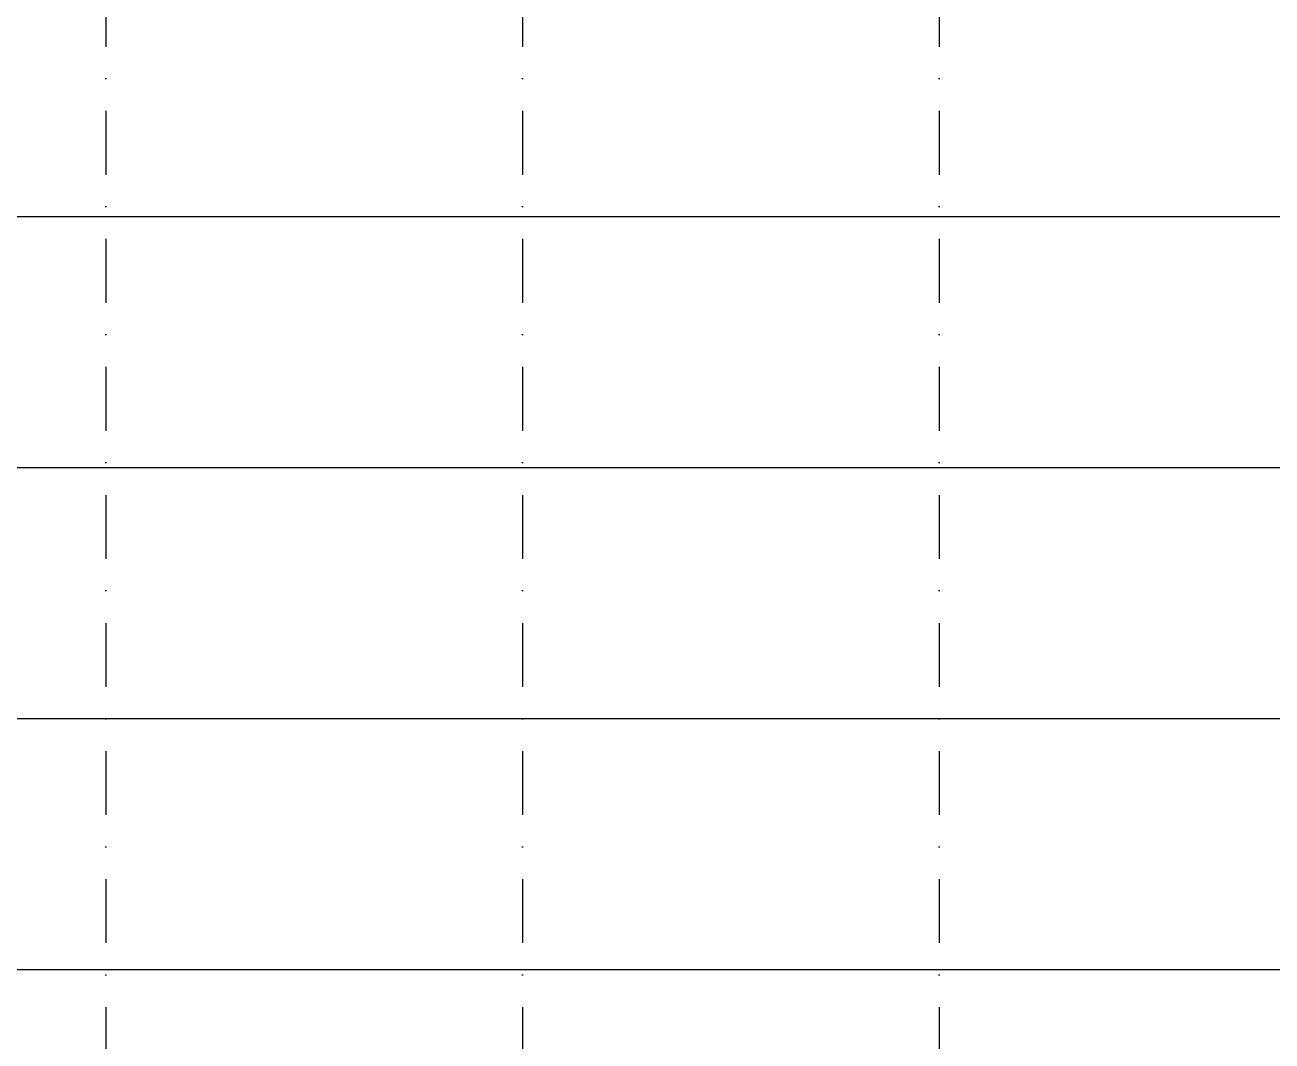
# Model space of a CAD drawing. Header units: metres. Extents: x -121 to 9872, y 3505 to 10721.
# Drawn here: x 4237.4 to 4485.8, y 6212.7 to 6415.1 of the extents above; entities that cross this region are included whole.
import ezdxf

# ---------------------------------------------------------------- set-up
doc = ezdxf.new("R2010")
doc.units = ezdxf.units.M
doc.linetypes.add('DASHDOT', pattern=[25.4, 12.7, -6.35, 0, -6.35])
doc.layers.add('GRID', color=253, linetype='Continuous')

msp = doc.modelspace()

# ---------------------------------------------------------------- linework, layer by layer
at = {"layer": 'GRID', "linetype": 'DASHDOT'}
for p, q in [((4253.511, 7876.973), (4253.511, 5510.205)), ((4336.511, 7876.973), (4336.511, 5510.205)), ((4419.511, 7876.973), (4419.511, 5510.205))]:
    msp.add_line(p, q, dxfattribs=at)
at = {"layer": 'GRID'}
for points in [[(-30.298, 6376.973), (7827.812, 6376.973)], [(-30.298, 6326.973), (7827.812, 6326.973)], [(-30.298, 6276.973), (7827.812, 6276.973)], [(-30.298, 6226.973), (7827.812, 6226.973)]]:
    msp.add_lwpolyline(points, dxfattribs=at)

doc.saveas('drawing.dxf')
